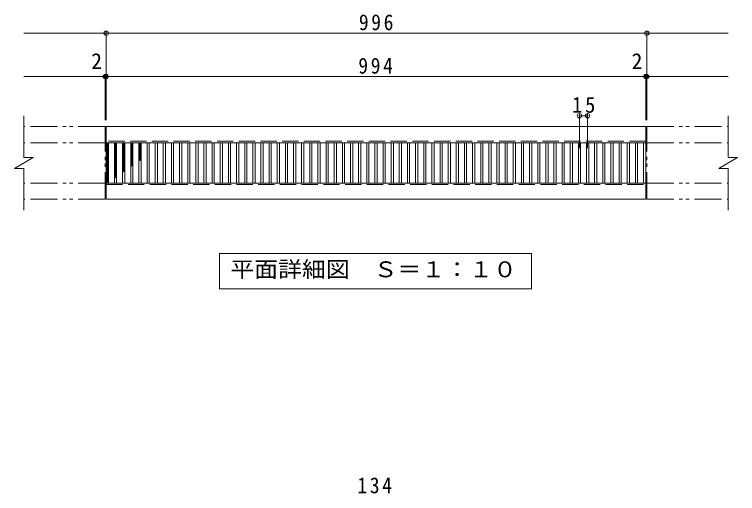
# Model space of a CAD drawing. Units: millimetres, scale not verified. Extents: x -1617 to 1786, y -1375 to 966.
# Drawn here: x -1617 to -285, y 83 to 966 of the extents above; entities that cross this region are included whole.
import ezdxf
from ezdxf.enums import TextEntityAlignment as Align

# ---------------------------------------------------------------- set-up
doc = ezdxf.new("R2010")
doc.units = ezdxf.units.MM
doc.header["$LTSCALE"] = 10
doc.header["$PDMODE"] = 32
doc.header["$PDSIZE"] = 8
doc.linetypes.add('DASHED3', pattern=[4, 3, -1])
doc.linetypes.add('DOUBLE_CHAIN1', pattern=[8.8, 5, -1, 0.6, -0.6, 0.6, -1])
for name, color, linetype, lineweight in [('A-0', 6, 'Continuous', 5), ('C-1', 2, 'Continuous', 9), ('C-2', 3, 'Continuous', 9), ('C-4', 7, 'Continuous', 9), ('C-5', 7, 'Continuous', 9), ('C-9', 6, 'Continuous', 5)]:
    doc.layers.add(name, color=color, linetype=linetype, lineweight=lineweight)
doc.styles.add('ＭＳ ゴシック', font='')
doc.styles.get('ＭＳ ゴシック').set_extended_font_data('MS Gothic')

msp = doc.modelspace()

# ---------------------------------------------------------------- linework, layer by layer
at = {"layer": 'C-1', "linetype": 'DOUBLE_CHAIN1'}
for p, q in [((-1449.93, 759.22), (-1599.93, 759.22)), ((-1449.93, 625.22), (-1449.93, 759.22)), ((-451.93, 759.22), (-301.93, 759.22)), ((-451.93, 625.22), (-451.93, 759.22)), ((-1449.93, 729.22), (-1599.93, 729.22)), ((-451.93, 729.22), (-301.93, 729.22)), ((-1449.93, 655.22), (-1599.93, 655.22)), ((-451.93, 655.22), (-301.93, 655.22)), ((-1449.93, 625.22), (-1599.93, 625.22)), ((-451.93, 625.22), (-301.93, 625.22))]:
    msp.add_line(p, q, dxfattribs=at)
at = {"layer": 'C-1'}
for p, q in [((-453.93, 759.22), (-1447.93, 759.22)), ((-1447.93, 729.22), (-1447.93, 759.22)), ((-453.93, 759.22), (-453.93, 729.22)), ((-453.93, 729.22), (-1447.93, 729.22)), ((-1617.25, 682.22), (-1582.61, 702.22)), ((-319.25, 682.22), (-284.61, 702.22)), ((-1447.93, 655.22), (-453.93, 655.22)), ((-1447.93, 625.22), (-1447.93, 655.22)), ((-453.93, 655.22), (-453.93, 625.22)), ((-1447.93, 625.22), (-453.93, 625.22))]:
    msp.add_line(p, q, dxfattribs=at)
at = {"layer": 'C-1', "linetype": 'DASHED3'}
for p, q in [((-453.93, 732.22), (-1447.93, 732.22)), ((-1447.93, 652.22), (-453.93, 652.22))]:
    msp.add_line(p, q, dxfattribs=at)
at = {"layer": 'C-1'}
for points in [[(-1599.93, 779.22), (-1599.93, 702.22), (-1582.61, 702.22)], [(-301.93, 779.22), (-301.93, 702.22), (-284.61, 702.22)], [(-1617.25, 682.22), (-1599.93, 682.22), (-1599.93, 605.22)], [(-319.25, 682.22), (-301.93, 682.22), (-301.93, 605.22)]]:
    msp.add_lwpolyline(points, dxfattribs=at)
at = {"layer": 'C-2'}
for p, q in [((-1447.93, 729.22), (-1447.93, 655.22)), ((-1443.93, 729.22), (-1443.93, 655.22)), ((-1432.93, 729.22), (-1432.93, 655.22)), ((-1428.93, 729.22), (-1428.93, 655.22)), ((-1417.93, 729.22), (-1417.93, 655.22)), ((-1413.93, 729.22), (-1413.93, 655.22)), ((-1402.93, 729.22), (-1402.93, 655.22)), ((-1398.93, 729.22), (-1398.93, 655.22)), ((-1387.93, 729.22), (-1387.93, 655.22)), ((-1383.93, 729.22), (-1383.93, 655.22)), ((-1372.93, 729.22), (-1372.93, 655.22)), ((-1368.93, 729.22), (-1368.93, 655.22)), ((-1357.93, 729.22), (-1357.93, 655.22)), ((-1353.93, 729.22), (-1353.93, 655.22)), ((-1342.93, 729.22), (-1342.93, 655.22)), ((-1338.93, 729.22), (-1338.93, 655.22)), ((-1327.93, 729.22), (-1327.93, 655.22)), ((-1323.93, 729.22), (-1323.93, 655.22)), ((-1312.93, 729.22), (-1312.93, 655.22)), ((-1308.93, 729.22), (-1308.93, 655.22)), ((-1297.93, 729.22), (-1297.93, 655.22)), ((-1293.93, 729.22), (-1293.93, 655.22)), ((-1282.93, 729.22), (-1282.93, 655.22)), ((-1278.93, 729.22), (-1278.93, 655.22)), ((-1267.93, 729.22), (-1267.93, 655.22)), ((-1263.93, 729.22), (-1263.93, 655.22)), ((-1252.93, 729.22), (-1252.93, 655.22)), ((-1248.93, 729.22), (-1248.93, 655.22)), ((-1237.93, 729.22), (-1237.93, 655.22)), ((-1233.93, 729.22), (-1233.93, 655.22)), ((-1222.93, 729.22), (-1222.93, 655.22)), ((-1218.93, 729.22), (-1218.93, 655.22)), ((-1207.93, 729.22), (-1207.93, 655.22)), ((-1203.93, 729.22), (-1203.93, 655.22)), ((-1192.93, 729.22), (-1192.93, 655.22)), ((-1188.93, 729.22), (-1188.93, 655.22)), ((-1177.93, 729.22), (-1177.93, 655.22)), ((-1173.93, 729.22), (-1173.93, 655.22)), ((-1162.93, 729.22), (-1162.93, 655.22)), ((-1158.93, 729.22), (-1158.93, 655.22)), ((-1147.93, 729.22), (-1147.93, 655.22)), ((-1143.93, 729.22), (-1143.93, 655.22)), ((-1132.93, 729.22), (-1132.93, 655.22)), ((-1128.93, 729.22), (-1128.93, 655.22)), ((-1117.93, 729.22), (-1117.93, 655.22)), ((-1113.93, 729.22), (-1113.93, 655.22)), ((-1102.93, 729.22), (-1102.93, 655.22)), ((-1098.93, 729.22), (-1098.93, 655.22)), ((-1087.93, 729.22), (-1087.93, 655.22)), ((-1083.93, 729.22), (-1083.93, 655.22)), ((-1072.93, 729.22), (-1072.93, 655.22)), ((-1068.93, 729.22), (-1068.93, 655.22)), ((-1057.93, 729.22), (-1057.93, 655.22)), ((-1053.93, 729.22), (-1053.93, 655.22)), ((-1042.93, 729.22), (-1042.93, 655.22)), ((-1038.93, 729.22), (-1038.93, 655.22)), ((-1027.93, 729.22), (-1027.93, 655.22)), ((-1023.93, 729.22), (-1023.93, 655.22)), ((-1012.93, 729.22), (-1012.93, 655.22)), ((-1008.93, 729.22), (-1008.93, 655.22)), ((-997.93, 729.22), (-997.93, 655.22)), ((-993.93, 729.22), (-993.93, 655.22)), ((-982.93, 729.22), (-982.93, 655.22)), ((-978.93, 729.22), (-978.93, 655.22)), ((-967.93, 729.22), (-967.93, 655.22)), ((-963.93, 729.22), (-963.93, 655.22)), ((-952.93, 729.22), (-952.93, 655.22)), ((-948.93, 729.22), (-948.93, 655.22)), ((-937.93, 729.22), (-937.93, 655.22)), ((-933.93, 729.22), (-933.93, 655.22)), ((-922.93, 729.22), (-922.93, 655.22)), ((-918.93, 729.22), (-918.93, 655.22)), ((-907.93, 729.22), (-907.93, 655.22)), ((-903.93, 729.22), (-903.93, 655.22)), ((-892.93, 729.22), (-892.93, 655.22)), ((-888.93, 729.22), (-888.93, 655.22)), ((-877.93, 729.22), (-877.93, 655.22)), ((-873.93, 729.22), (-873.93, 655.22)), ((-862.93, 729.22), (-862.93, 655.22)), ((-858.93, 729.22), (-858.93, 655.22)), ((-847.93, 729.22), (-847.93, 655.22)), ((-843.93, 729.22), (-843.93, 655.22)), ((-832.93, 729.22), (-832.93, 655.22)), ((-828.93, 729.22), (-828.93, 655.22)), ((-817.93, 729.22), (-817.93, 655.22)), ((-813.93, 729.22), (-813.93, 655.22)), ((-802.93, 729.22), (-802.93, 655.22)), ((-798.93, 729.22), (-798.93, 655.22)), ((-787.93, 729.22), (-787.93, 655.22)), ((-783.93, 729.22), (-783.93, 655.22)), ((-772.93, 729.22), (-772.93, 655.22)), ((-768.93, 729.22), (-768.93, 655.22)), ((-757.93, 729.22), (-757.93, 655.22)), ((-753.93, 729.22), (-753.93, 655.22)), ((-742.93, 729.22), (-742.93, 655.22)), ((-738.93, 729.22), (-738.93, 655.22)), ((-727.93, 729.22), (-727.93, 655.22)), ((-723.93, 729.22), (-723.93, 655.22)), ((-712.93, 729.22), (-712.93, 655.22)), ((-708.93, 729.22), (-708.93, 655.22)), ((-697.93, 729.22), (-697.93, 655.22)), ((-693.93, 729.22), (-693.93, 655.22)), ((-682.93, 729.22), (-682.93, 655.22)), ((-678.93, 729.22), (-678.93, 655.22)), ((-667.93, 729.22), (-667.93, 655.22)), ((-663.93, 729.22), (-663.93, 655.22)), ((-652.93, 729.22), (-652.93, 655.22)), ((-648.93, 729.22), (-648.93, 655.22)), ((-637.93, 729.22), (-637.93, 655.22)), ((-633.93, 729.22), (-633.93, 655.22)), ((-622.93, 729.22), (-622.93, 655.22)), ((-618.93, 729.22), (-618.93, 655.22)), ((-607.93, 729.22), (-607.93, 655.22)), ((-603.93, 729.22), (-603.93, 655.22)), ((-592.93, 729.22), (-592.93, 655.22)), ((-588.93, 729.22), (-588.93, 655.22)), ((-577.93, 729.22), (-577.93, 655.22)), ((-573.93, 729.22), (-573.93, 655.22)), ((-562.93, 729.22), (-562.93, 655.22)), ((-558.93, 729.22), (-558.93, 655.22)), ((-547.93, 729.22), (-547.93, 655.22)), ((-543.93, 729.22), (-543.93, 655.22)), ((-532.93, 729.22), (-532.93, 655.22)), ((-528.93, 729.22), (-528.93, 655.22)), ((-517.93, 729.22), (-517.93, 655.22)), ((-513.93, 729.22), (-513.93, 655.22)), ((-502.93, 729.22), (-502.93, 655.22)), ((-498.93, 729.22), (-498.93, 655.22)), ((-487.93, 729.22), (-487.93, 655.22)), ((-483.93, 729.22), (-483.93, 655.22)), ((-472.93, 729.22), (-472.93, 655.22)), ((-468.93, 729.22), (-468.93, 655.22)), ((-457.93, 729.22), (-457.93, 655.22)), ((-453.93, 729.22), (-453.93, 655.22))]:
    msp.add_line(p, q, dxfattribs=at)
at = {"layer": 'C-4'}
for p, q in [((-1447.93, 771.22), (-1447.93, 934.22)), ((-451.93, 771.22), (-451.93, 934.22)), ((-1599.93, 931.22), (-301.93, 931.22)), ((-1449.93, 771.22), (-1449.93, 854.22)), ((-453.93, 771.22), (-453.93, 854.22)), ((-1599.93, 851.22), (-301.93, 851.22)), ((-575.93, 719.22), (-575.93, 782.22)), ((-575.93, 779.22), (-560.93, 779.22)), ((-560.93, 719.22), (-560.93, 782.22))]:
    msp.add_line(p, q, dxfattribs=at)
for p in [(-1447.93, 931.22), (-451.93, 931.22), (-1449.93, 851.22), (-1447.93, 851.22), (-453.93, 851.22), (-451.93, 851.22), (-575.93, 779.22), (-560.93, 779.22)]:
    msp.add_point(p, dxfattribs=at)
at = {"layer": 'C-5'}
msp.add_lwpolyline([(-1239.43, 460.22), (-1239.43, 525.22), (-664.43, 525.22), (-664.43, 460.22)], close=True, dxfattribs=at)
at = {"layer": 'C-9'}
for p, q in [((-1447.93, 725.43), (-1444.14, 729.22)), ((-1447.93, 728.26), (-1446.97, 729.22)), ((-1447.93, 727.98), (-1443.93, 723.98)), ((-1447.93, 722.6), (-1443.93, 726.6)), ((-1447.93, 725.15), (-1443.93, 721.15)), ((-1447.93, 719.77), (-1443.93, 723.77)), ((-1447.93, 722.32), (-1443.93, 718.32)), ((-1447.93, 716.94), (-1443.93, 720.94)), ((-1446.34, 729.22), (-1443.93, 726.81)), ((-1432.93, 726.29), (-1430, 729.22)), ((-1432.93, 729.11), (-1432.83, 729.22)), ((-1432.93, 723.46), (-1428.93, 727.46)), ((-1432.93, 727.12), (-1428.93, 723.12)), ((-1432.93, 720.63), (-1428.93, 724.63)), ((-1432.93, 724.29), (-1428.93, 720.29)), ((-1432.93, 717.8), (-1428.93, 721.8)), ((-1432.93, 721.46), (-1428.93, 717.46)), ((-1432.2, 729.22), (-1428.93, 725.95)), ((-1429.37, 729.22), (-1428.93, 728.78)), ((-1417.93, 727.14), (-1415.85, 729.22)), ((-1417.93, 729.09), (-1413.93, 725.09)), ((-1417.93, 724.31), (-1413.93, 728.31)), ((-1417.93, 726.26), (-1413.93, 722.26)), ((-1417.93, 721.49), (-1413.93, 725.49)), ((-1417.93, 723.43), (-1413.93, 719.43)), ((-1417.93, 718.66), (-1413.93, 722.66)), ((-1417.93, 720.61), (-1413.93, 716.61)), ((-1417.93, 715.83), (-1413.93, 719.83)), ((-1415.23, 729.22), (-1413.93, 727.92)), ((-1402.93, 728), (-1401.71, 729.22)), ((-1402.93, 725.17), (-1398.93, 729.17)), ((-1402.93, 728.23), (-1398.93, 724.23)), ((-1402.93, 722.34), (-1398.93, 726.34)), ((-1402.93, 725.41), (-1398.93, 721.41)), ((-1402.93, 719.52), (-1398.93, 723.52)), ((-1402.93, 722.58), (-1398.93, 718.58)), ((-1402.93, 716.69), (-1398.93, 720.69)), ((-1402.93, 719.75), (-1398.93, 715.75)), ((-1401.09, 729.22), (-1398.93, 727.06)), ((-1387.93, 726.03), (-1384.74, 729.22)), ((-1387.93, 728.86), (-1387.57, 729.22)), ((-1387.93, 727.38), (-1383.93, 723.38)), ((-1387.93, 723.2), (-1383.93, 727.2)), ((-1387.93, 724.55), (-1383.93, 720.55)), ((-1387.93, 720.37), (-1383.93, 724.37)), ((-1387.93, 721.72), (-1383.93, 717.72)), ((-1387.93, 717.55), (-1383.93, 721.55)), ((-1386.94, 729.22), (-1383.93, 726.2)), ((-1384.11, 729.22), (-1383.93, 729.03)), ((-1447.93, 719.49), (-1443.93, 715.49)), ((-1447.93, 714.11), (-1443.93, 718.11)), ((-1447.93, 716.67), (-1443.93, 712.66)), ((-1447.93, 711.29), (-1443.93, 715.29)), ((-1447.93, 713.84), (-1443.93, 709.84)), ((-1447.93, 708.46), (-1443.93, 712.46)), ((-1447.93, 711.01), (-1443.93, 707.01)), ((-1447.93, 705.63), (-1443.93, 709.63)), ((-1447.93, 708.18), (-1443.93, 704.18)), ((-1447.93, 702.8), (-1443.93, 706.8)), ((-1432.93, 714.97), (-1428.93, 718.97)), ((-1432.93, 718.64), (-1428.93, 714.64)), ((-1432.93, 712.14), (-1428.93, 716.14)), ((-1432.93, 715.81), (-1428.93, 711.81)), ((-1432.93, 709.31), (-1428.93, 713.31)), ((-1432.93, 712.98), (-1428.93, 708.98)), ((-1432.93, 706.49), (-1428.93, 710.49)), ((-1432.93, 710.15), (-1428.93, 706.15)), ((-1432.93, 703.66), (-1428.93, 707.66)), ((-1432.93, 707.32), (-1428.93, 703.32)), ((-1417.93, 717.78), (-1413.93, 713.78)), ((-1417.93, 713), (-1413.93, 717)), ((-1417.93, 714.95), (-1413.93, 710.95)), ((-1417.93, 710.17), (-1413.93, 714.17)), ((-1417.93, 712.12), (-1413.93, 708.12)), ((-1417.93, 707.34), (-1413.93, 711.34)), ((-1417.93, 709.29), (-1413.93, 705.29)), ((-1417.93, 704.52), (-1413.93, 708.52)), ((-1417.93, 706.46), (-1413.93, 702.46)), ((-1402.93, 713.86), (-1398.93, 717.86)), ((-1402.93, 716.92), (-1398.93, 712.92)), ((-1402.93, 711.03), (-1398.93, 715.03)), ((-1402.93, 714.09), (-1398.93, 710.09)), ((-1402.93, 708.2), (-1398.93, 712.2)), ((-1402.93, 711.26), (-1398.93, 707.26)), ((-1402.93, 705.37), (-1398.93, 709.37)), ((-1402.93, 708.43), (-1398.93, 704.43)), ((-1402.93, 702.55), (-1398.93, 706.55)), ((-1387.93, 718.89), (-1383.93, 714.89)), ((-1387.93, 714.72), (-1383.93, 718.72)), ((-1387.93, 716.06), (-1383.93, 712.06)), ((-1387.93, 711.89), (-1383.93, 715.89)), ((-1387.93, 713.23), (-1383.93, 709.23)), ((-1387.93, 709.06), (-1383.93, 713.06)), ((-1387.93, 710.41), (-1383.93, 706.41)), ((-1387.93, 706.23), (-1383.93, 710.23)), ((-1387.93, 707.58), (-1383.93, 703.58)), ((-1387.93, 703.4), (-1383.93, 707.4)), ((-1447.93, 705.35), (-1443.93, 701.35)), ((-1447.93, 699.97), (-1443.93, 703.97)), ((-1447.93, 702.52), (-1443.93, 698.52)), ((-1447.93, 697.14), (-1443.93, 701.14)), ((-1447.93, 699.69), (-1443.93, 695.69)), ((-1447.93, 694.31), (-1443.93, 698.31)), ((-1447.93, 696.87), (-1443.93, 692.87)), ((-1447.93, 691.49), (-1443.93, 695.49)), ((-1447.93, 694.04), (-1443.93, 690.04)), ((-1432.93, 700.83), (-1428.93, 704.83)), ((-1432.93, 704.49), (-1428.93, 700.49)), ((-1432.93, 698), (-1428.93, 702)), ((-1432.93, 701.67), (-1428.93, 697.66)), ((-1432.93, 695.17), (-1428.93, 699.17)), ((-1432.93, 698.84), (-1428.93, 694.84)), ((-1432.93, 692.34), (-1428.93, 696.34)), ((-1432.93, 696.01), (-1428.93, 692.01)), ((-1432.93, 689.52), (-1428.93, 693.52)), ((-1432.93, 693.18), (-1428.93, 689.18)), ((-1417.93, 701.69), (-1413.93, 705.69)), ((-1417.93, 703.64), (-1413.93, 699.64)), ((-1417.93, 698.86), (-1413.93, 702.86)), ((-1417.93, 700.81), (-1413.93, 696.81)), ((-1417.93, 696.03), (-1413.93, 700.03)), ((-1417.93, 697.98), (-1413.93, 693.98)), ((-1417.93, 693.2), (-1413.93, 697.2)), ((-1417.93, 695.15), (-1413.93, 691.15)), ((-1417.93, 690.37), (-1413.93, 694.37)), ((-1402.93, 705.61), (-1398.93, 701.61)), ((-1402.93, 699.72), (-1398.93, 703.72)), ((-1402.93, 702.78), (-1398.93, 698.78)), ((-1402.93, 696.89), (-1398.93, 700.89)), ((-1402.93, 699.95), (-1398.93, 695.95)), ((-1402.93, 694.06), (-1398.93, 698.06)), ((-1402.93, 697.12), (-1398.93, 693.12)), ((-1402.93, 691.23), (-1398.93, 695.23)), ((-1402.93, 694.29), (-1398.93, 690.29)), ((-1387.93, 704.75), (-1383.93, 700.75)), ((-1387.93, 700.57), (-1383.93, 704.57)), ((-1387.93, 701.92), (-1384.13, 698.12)), ((-1387.93, 697.75), (-1383.93, 701.75)), ((-1387.93, 699.09), (-1385.79, 696.95)), ((-1387.93, 696.26), (-1387.45, 695.79)), ((-1386.15, 696.7), (-1383.93, 698.92)), ((-1447.93, 688.66), (-1443.93, 692.66)), ((-1447.93, 691.21), (-1443.93, 687.21)), ((-1447.93, 685.83), (-1443.93, 689.83)), ((-1447.93, 688.38), (-1443.93, 684.38)), ((-1447.93, 683), (-1443.93, 687)), ((-1447.93, 685.55), (-1443.93, 681.55)), ((-1447.93, 680.17), (-1443.93, 684.17)), ((-1447.93, 682.72), (-1443.93, 678.72)), ((-1447.93, 677.34), (-1443.93, 681.34)), ((-1447.93, 679.9), (-1443.93, 675.9)), ((-1432.93, 686.69), (-1428.93, 690.69)), ((-1432.93, 690.35), (-1428.93, 686.35)), ((-1432.93, 683.86), (-1428.93, 687.86)), ((-1432.93, 687.52), (-1428.93, 683.52)), ((-1432.93, 681.03), (-1428.93, 685.03)), ((-1432.93, 684.69), (-1428.93, 680.69)), ((-1432.93, 678.2), (-1428.93, 682.2)), ((-1432.93, 681.87), (-1428.93, 677.87)), ((-1417.93, 692.32), (-1413.93, 688.32)), ((-1417.93, 687.55), (-1413.93, 691.55)), ((-1417.93, 689.49), (-1413.93, 685.49)), ((-1417.93, 684.72), (-1413.93, 688.72)), ((-1417.93, 686.67), (-1413.93, 682.66)), ((-1417.93, 681.89), (-1413.93, 685.89)), ((-1417.93, 683.84), (-1413.93, 679.84)), ((-1417.93, 679.06), (-1413.93, 683.06)), ((-1417.93, 681.01), (-1414.07, 677.15)), ((-1417.93, 676.23), (-1413.93, 680.23)), ((-1402.93, 688.4), (-1398.93, 692.4)), ((-1402.93, 691.46), (-1399.1, 687.63)), ((-1402.93, 685.57), (-1398.93, 689.57)), ((-1402.93, 688.64), (-1400.76, 686.47)), ((-1402.93, 685.81), (-1402.42, 685.3)), ((-1447.93, 674.52), (-1443.93, 678.52)), ((-1447.93, 677.07), (-1443.93, 673.07)), ((-1447.93, 671.69), (-1443.93, 675.69)), ((-1447.93, 674.24), (-1443.93, 670.24)), ((-1447.93, 668.86), (-1443.93, 672.86)), ((-1447.93, 671.41), (-1443.93, 667.41)), ((-1447.93, 666.03), (-1443.93, 670.03)), ((-1447.93, 668.58), (-1443.93, 664.58)), ((-1447.93, 663.2), (-1443.93, 667.2)), ((-1432.93, 675.37), (-1428.93, 679.37)), ((-1432.93, 679.04), (-1428.93, 675.04)), ((-1432.93, 672.55), (-1428.93, 676.55)), ((-1432.93, 676.21), (-1428.93, 672.21)), ((-1432.93, 669.72), (-1428.93, 673.72)), ((-1432.93, 673.38), (-1428.93, 669.38)), ((-1432.93, 666.89), (-1428.93, 670.89)), ((-1432.93, 670.55), (-1429.04, 666.66)), ((-1432.93, 664.06), (-1428.93, 668.06)), ((-1432.93, 667.72), (-1430.71, 665.5)), ((-1417.93, 678.18), (-1415.73, 675.98)), ((-1417.93, 675.35), (-1417.4, 674.82)), ((-1414.45, 676.88), (-1413.93, 677.4)), ((-1447.93, 665.75), (-1443.93, 661.75)), ((-1447.93, 660.37), (-1443.93, 664.37)), ((-1447.93, 662.92), (-1443.93, 658.93)), ((-1447.93, 657.55), (-1443.93, 661.55)), ((-1447.93, 660.1), (-1444.01, 656.18)), ((-1447.93, 657.27), (-1445.88, 655.22)), ((-1447.43, 655.22), (-1443.93, 658.72)), ((-1432.93, 664.9), (-1432.37, 664.34))]:
    msp.add_line(p, q, dxfattribs=at)

# ---------------------------------------------------------------- texts
at = {"layer": 'A-0', "color": 2, "insert": (-985.18, 83.22), "char_height": 29.33, "attachment_point": 7, "style": 'ＭＳ ゴシック'}
msp.add_mtext('\\T1.27;\\W0.9;134', dxfattribs=at)
at = {"layer": 'C-4', "color": 2, "style": 'ＭＳ ゴシック'}
for p in [(-1475.89, 856.22), (-479.89, 856.22)]:
    msp.add_text('2', height=29.33, dxfattribs=at).set_placement(p, align=Align.BOTTOM_LEFT)
at = {"layer": 'C-4', "color": 2, "char_height": 29.33, "attachment_point": 7, "style": 'ＭＳ ゴシック'}
for s, insert in [('\\T1.27;\\W0.9;996', (-982.43, 936.22)), ('\\T1.27;\\W0.9;994', (-983.43, 856.22)), ('\\T1.27;\\W0.95;15', (-589.68, 784.22))]:
    msp.add_mtext(s, dxfattribs=dict(at, insert=insert))
at = {"layer": 'C-5', "color": 2, "style": 'ＭＳ ゴシック', "width": 1.1}
msp.add_text('平面詳細図\u3000Ｓ＝１：１０', height=29.33, dxfattribs=at).set_placement((-1219.43, 472.72), align=Align.BOTTOM_LEFT)

doc.saveas('drawing.dxf')
